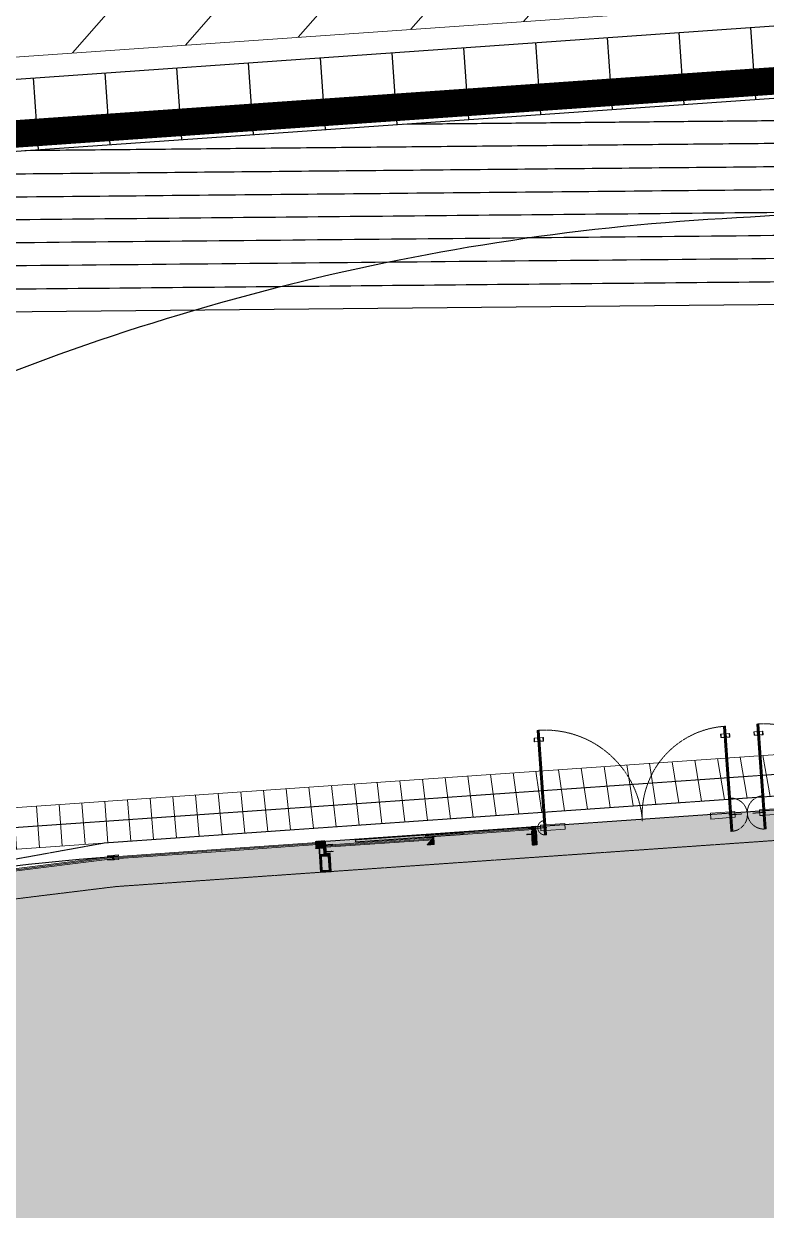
# Model space of a CAD drawing. Header units: millimetres. Extents: x 306 to 836129804, y -168137 to 818603917.
# Drawn here: x 834552853 to 834563175, y 818039641 to 818056132 of the extents above; entities that cross this region are included whole.
import ezdxf
from ezdxf.xclip import XClip

# ---------------------------------------------------------------- set-up
doc = ezdxf.new("R2010")
doc.units = ezdxf.units.MM
doc.header["$LTSCALE"] = 3
doc.header["$XCLIPFRAME"] = 0
for name, pattern in [('ACAD_ISO03W100', [30, 12, -18]), ('B0701', [2.34375, 1.5625, -0.78125]), ('B0703', [4.6875, 3.125, -1.5625]), ('DASHED', [0.75, 0.5, -0.25])]:
    doc.linetypes.add(name, pattern=pattern)
for name, color, linetype in [('_base', 251, 'Continuous'), ('_LTC', 251, 'Continuous'), ('_PARCEL BOUNDARY', 10, 'DASHED')]:
    doc.layers.add(name, color=color, linetype=linetype)
for name, color, linetype, lineweight in [('Eva-New', 1, 'ACAD_ISO03W100', 18), ('Hatch (LTC&CB)', 252, 'Continuous', 35), ('UAJ-08META', 251, 'Continuous', 9), ('UAJ-21EXWA', 251, 'Continuous', 35), ('UAJ-21EXWA-a', 251, 'Continuous', 9), ('UAJ-21EXWA-c', 251, 'Continuous', 9), ('UAJ-22INWA', 251, 'Continuous', 35), ('UAJ-22INWA-a', 251, 'Continuous', 13), ('UAJ-23FLOR-h', 251, 'Continuous', 9), ('UAJ-23FLOR-y', 251, 'B0701', 9), ('UAJ-23FLOR-z', 251, 'B0703', 9), ('UAJ-31EXFR-c', 251, 'Continuous', 9), ('UAJ-31EXFR-h', 251, 'Continuous', 9), ('UAJ-31EXFR-y', 251, 'B0701', 9), ('UAJ-32INFR-c', 251, 'Continuous', 9), ('UAJ-32INFR-h', 251, 'Continuous', 9), ('UAJ-32INFR-z', 251, 'B0703', 9)]:
    doc.layers.add(name, color=color, linetype=linetype, lineweight=lineweight)
pattern_1 = [(45, (2.728484105318785e-12, 3.422645167367881e-12), (-2.245064030267288, 2.245064030267288), []), (45, (2.728484105318785e-12, 1.587500000003423), (-2.245064030267288, 2.245064030267288), [])]

# ---------------------------------------------------------------- blocks, each defined once
blk = doc.blocks.new('3A35X-MAGP-P-LD-00-0')
at = {"layer": '_base', "ltscale": 0.5}
for p, q in [((834503975.0098073, 818050933.0420116, -1.492690491849879e-06), (834625141.317624, 818059445.1199824, 1.532280441299919e-05)), ((834504902.4704299, 818052000.6618072, -1.354298972804772e-06), (834580893.658069, 818057339.1335815, 9.191779814156719e-06))]:
    blk.add_line(p, q, dxfattribs=at)
at = {"layer": '_base'}
blk.add_line((834574020.0842812, 818052329.2590089), (834515973.9199612, 818051775.9797939), dxfattribs=at)
at = {"layer": '_base', "ltscale": 0.5}
for points, elevation in [([(834562957.5653591, 818056079.243076), (834563027.3603202, 818055081.6817178)], 6.702612992884564e-06), ([(834559964.9414172, 818055869.0005), (834560034.7363782, 818054871.4391422)], 6.28729571583181e-06), ([(834560962.4827315, 818055939.0813588), (834561032.2776926, 818054941.5200002)], 6.42573480823264e-06), ([(834561960.0240452, 818056009.1622174), (834562029.8190064, 818055011.6008592)], 6.564173900560321e-06), ([(834557969.858789, 818055728.838783), (834558039.6537501, 818054731.2774248)], 6.010417531115177e-06), ([(834558967.4001034, 818055798.9196421), (834559037.1950642, 818054801.3582834)], 6.14885662348881e-06), ([(834554977.2348467, 818055518.5962069), (834555047.0298078, 818054521.0348489)], 5.595100254042521e-06), ([(834555974.7761613, 818055588.6770658), (834556044.5711219, 818054591.1157076)], 5.733539346400835e-06), ([(834556972.317475, 818055658.7579243), (834557042.1124363, 818054661.1965661)], 5.87197843880625e-06), ([(834552982.1522185, 818055378.43449), (834553051.9471797, 818054380.8731318)], 5.318222069328179e-06), ([(834553979.6935328, 818055448.5153487), (834554049.4884939, 818054450.9539902)], 5.456661161700667e-06)]:
    blk.add_lwpolyline(points, dxfattribs=dict(at, elevation=elevation))
at = {"layer": '_base'}
for points, weights, degree, knots in [([(834558136.9330171, 818054737.9818642), (834565979.1670703, 818054812.731753), (834573821.3938265, 818054887.4815722), (834577963.7285851, 818054926.9650996), (834578252.619106, 818050794.5263057), (834578563.5471833, 818046346.830055), (834578875.476543, 818041899.1970352)], [1.000000003154842, 1.000000066406124, 1.00000012965741, 0.7280888324453229, 1, 1, 1], 2, [5450.681353688165, 5450.681353688165, 5450.681353688165, 21135.85189951779, 21135.85189951779, 28688.52221319635, 28688.52221319635, 37605.62705563897, 37605.62705563897, 37605.62705563897]), ([(834576617.2411176, 818042129.7736003), (834576640.0022705, 818042255.905707), (834576673.4383578, 818042379.636876), (834577357.2386866, 818044910.0589644), (834578041.0390153, 818047440.4810528), (834578172.8538814, 818047928.2656218), (834578137.6168588, 818048432.3165089), (834578127.4226862, 818048578.1398907), (834578117.2285135, 818048723.9632723), (834578046.2774601, 818049738.8884529), (834577975.3264067, 818050753.8136333), (834577706.1343198, 818054604.4939878), (834573846.2301254, 818054567.7037681), (834563356.3934941, 818054467.7177036), (834552866.5568627, 818054367.731639)], [0.995239029434186, 0.996707462275993, 1, 1, 1, 0.9861109801755146, 1, 1, 1, 1, 1, 0.7280887380432299, 0.9999998703426065, 0.9999999338955639, 0.9999999974485252], 2, [0, 0, 0, 256.5117540508727, 256.5117540508727, 5498.884847828453, 5498.884847828453, 6500.050623027433, 6500.050623027433, 6792.409170476796, 6792.409170476796, 8827.213520581958, 8827.213520581958, 16379.88169573188, 16379.88169573188, 37360.50807435227, 37360.50807435227, 37360.50807435227]), ([(834547596.1876048, 818053997.4818982), (834560733.6270206, 818054122.7039313), (834573871.0664365, 818054247.9259646), (834577448.538536, 818054282.0253857), (834577698.0337234, 818050713.1009617), (834577768.2429146, 818049708.7878125), (834577838.4521058, 818048704.4746634), (834577846.9472497, 818048582.9551785), (834577855.4423935, 818048461.4356937), (834577890.6794162, 818047957.3848068), (834577758.8645501, 818047469.6002376), (834577195.5385104, 818045384.9965975), (834576632.2124707, 818043300.3929574), (834576585.6201931, 818043127.9769567), (834576559.8135631, 818042951.2507976)], [1, 1, 1, 0.7280886732145253, 1, 1, 1, 1, 1, 0.9861109801755188, 1, 1, 1, 0.9954178738798583, 0.9943685730294081], 2, [451.1454233166452, 451.1454233166452, 451.1454233166452, 26727.21778048403, 26727.21778048403, 34279.88591226796, 34279.88591226796, 36293.41438946023, 36293.41438946023, 36537.04651093611, 36537.04651093611, 37538.21228038643, 37538.21228038643, 41856.9660650571, 41856.9660650571, 42213.94570302565, 42213.94570302565, 42213.94570302565]), ([(834542325.8114634, 818053627.2316741), (834558110.8571024, 818053777.6899173), (834573895.9027414, 818053928.1481608), (834577190.9428331, 818053959.5555224), (834577420.741032, 818050672.3882897), (834577490.2083608, 818049678.6871718), (834577559.6756896, 818048684.986054), (834577566.4718047, 818048587.7704661), (834577573.2679199, 818048490.5548782), (834577608.5049425, 818047986.503991), (834577476.6900765, 818047498.7194221), (834577033.8383255, 818045859.9342303), (834576590.9865745, 818044221.1490387), (834576528.7716306, 818043990.9209365), (834576503.7123711, 818043753.754937)], [1, 1, 1, 0.7280886732145326, 1, 1, 1, 1, 1, 0.9861109801755236, 1, 1, 1, 0.9938908461684939, 0.9940615558202051], 2, [481.1341233381104, 481.1341233381104, 481.1341233381104, 32052.65946563058, 32052.65946563058, 39605.3275974145, 39605.3275974145, 41597.58021337729, 41597.58021337729, 41792.48591055856, 41792.48591055856, 42793.6516800087, 42793.6516800087, 46188.78618567208, 46188.78618567208, 46664.73195099589, 46664.73195099589, 46664.73195099589]), ([(834576450.1692357, 818044519.6667465), (834576467.1075369, 818044836.0449291), (834576549.7606641, 818045141.9051192), (834576872.1381263, 818046334.8718625), (834577194.5155884, 818047527.8386059), (834577326.3304543, 818048015.6231748), (834577291.0934318, 818048519.6740621), (834577285.9963455, 818048592.585753), (834577280.8992592, 818048665.4974438), (834577212.1737928, 818049648.5865304), (834577143.4483265, 818050631.6756171), (834576933.3471165, 818053637.0856583), (834573920.7390336, 818053608.3703564), (834555488.0880512, 818053432.6757011), (834537055.4283997, 818053256.9809633)], [0.9948395892500967, 0.991900189449274, 1, 1, 1, 0.9861109801755115, 1, 1, 1, 1, 1, 0.72808867321454, 1, 1, 1], 2, [-14006.42815833939, -14006.42815833939, -14006.42815833939, -13375.39606610701, -13375.39606610701, -10903.88040072608, -10903.88040072608, -9902.714453556113, -9902.714453556113, -9756.535154721809, -9756.535154721809, -7785.558050115591, -7785.558050115591, -232.8885776391526, -232.8885776391526, 36634.0945762156, 36634.0945762156, 36634.0945762156]), ([(834576411.7043346, 818045069.8910599), (834576376.4673575, 818045573.9420311), (834576508.2821827, 818046061.726449), (834576710.3116559, 818046809.34212), (834576912.3411291, 818047556.9577911), (834577044.1559951, 818048044.74236), (834577008.9189725, 818048548.7932472), (834577005.5209222, 818048597.4010416), (834577002.1228718, 818048646.008836), (834576934.1392602, 818049618.4858909), (834576866.1556486, 818050590.9629456), (834576675.7514268, 818053314.6157951), (834573945.5753514, 818053288.5925529), (834552865.3187605, 818053087.6616927), (834531785.0522454, 818052886.730738)], [1, 0.986110988613253, 1, 1, 1, 0.986110980175527, 1, 1, 1, 1, 1, 0.7280886732145474, 1, 1, 1], 2, [0, 0, 0, 1001.165650300589, 1001.165650300589, 2550.030167814422, 2550.030167814422, 3551.196124038175, 3551.196124038175, 3648.648990809314, 3648.648990809314, 5598.350247992997, 5598.350247992997, 13151.0197887743, 13151.0197887743, 55313.456006843, 55313.456006843, 55313.456006843]), ([(834576352.0927098, 818045922.6106222), (834576316.8557435, 818046426.6615577), (834576448.6705931, 818046914.4460665), (834576539.4186002, 818047250.2615848), (834576630.1666073, 818047586.077103), (834576761.9814733, 818048073.8616724), (834576726.7444508, 818048577.9125592), (834576725.045422, 818048602.216456), (834576723.3463932, 818048626.5203531), (834576656.1046517, 818049588.3853766), (834576588.8629102, 818050550.2504002), (834576418.1556772, 818052992.1460574), (834573970.4116113, 818052968.8148686), (834550242.5473019, 818052742.6477243), (834526514.6829633, 818052516.4809954)], [1, 0.9861109835452773, 1, 1, 1, 0.9861109801755384, 1, 1, 1, 1, 1, 0.7280886732145546, 1, 1, 1], 2, [-7624.474886685824, -7624.474886685824, -7624.474886685824, -6623.309366076047, -6623.309366076047, -5927.587398296384, -5927.587398296384, -4926.421624453864, -4926.421624453864, -4877.695199944578, -4877.695199944578, -2949.270159208601, -2949.270159208601, 4603.398005714864, 4603.398005714864, 52061.28806869902, 52061.28806869902, 52061.28806869902]), ([(834521244.2999384, 818052146.2302878), (834538827.9534231, 818052313.8325464), (834556411.6027629, 818052481.4347656), (834573995.2479581, 818052649.0369455), (834575278.9819582, 818052661.2731237), (834576222.0418345, 818051790.2043685), (834576311.5702629, 818050509.5376014), (834576355.9035158, 818049875.3689395), (834576400.2367687, 818049241.2002777), (834576444.5700215, 818048607.031616), (834576466.0220026, 818048300.1699877), (834576440.394322, 818047993.6288512), (834576368.2873147, 818047694.5890113), (834576296.1803149, 818047395.5492023), (834576270.5526308, 818047089.0080978), (834576292.0045977, 818046782.1465005)], [1, 1, 1, 0.9999999999999999, 0.8187257821430413, 0.8187257821430413, 1, 1, 1, 1, 0.9921915810910102, 0.9921915810910102, 1, 0.9921915826919362, 0.9921915826919362, 1], 3, [49173.46589182664, 49173.46589182664, 49173.46589182664, 49173.46589182664, 101926.8081069449, 101926.8081069449, 101926.8081069449, 109479.4777247483, 109479.4777247483, 109479.4777247483, 111386.627271033, 111386.627271033, 111386.627271033, 112305.84485346, 112305.84485346, 112305.84485346, 113225.0623406328, 113225.0623406328, 113225.0623406328, 113225.0623406328])]:
    blk.add_rational_spline(points, weights, degree=degree, knots=knots, dxfattribs=at)
blk = doc.blocks.new('*U1650')
at = {"layer": 'UAJ-32INFR-c'}
blk.add_hatch(color=256, dxfattribs=at).paths.add_polyline_path([(0, 0), (0, -4.999999999999996), (50.00000035433666, -4.999999999999995), (50.00000035433666, 1.332267629550188e-15)])
at = {"layer": 'UAJ-32INFR-h'}
h = blk.add_hatch(dxfattribs=at)
h.set_pattern_fill('STEEL', color=256, angle=90, style=0)
h.set_pattern_definition([(135, (-49.99999964566334, 1.77635683940025e-15), (-2.245064030267288, -2.245064030267288), []), (135, (-51.58749964566334, 1.873563179082572e-15), (-2.245064030267288, -2.245064030267288), [])])
h.paths.add_polyline_path([(0, 0), (0, -4.999999999999996), (50.00000035433666, -4.999999999999995), (50.00000035433666, 1.332267629550188e-15)])
at = {"layer": 'UAJ-22INWA-a', "lineweight": -2}
blk.add_lwpolyline([(0, 0), (0, -4.999999999999996), (50.00000035433666, -4.999999999999995), (50.00000035433666, 1.332267629550188e-15)], close=True, dxfattribs=at)
blk = doc.blocks.new('*U|REF31441651')
at = {"layer": 'UAJ-32INFR-c'}
h = blk.add_hatch(color=256, dxfattribs=at)
edge = h.paths.add_edge_path(flags=16)
edge.add_arc((-23.49999999998363, -93.5), 1.5, 180, 394.9306585423736)
edge.add_line((-23.49999999998363, -95), (23.50000000001637, -94.99999999999909))
edge.add_arc((23.50000000001637, -93.49999999999909), 1.5, 270, 360)
edge.add_line((25.00000000001637, -93.49999999999909), (24.99999999998727, 93.50000000000182))
edge.add_arc((23.49999999998727, 93.50000000000182), 1.5, 0, 90)
edge.add_line((23.49999999998727, 95.00000000000182), (-23.50000000001273, 95.00000000000182))
edge.add_arc((-23.50000000001273, 93.50000000000182), 1.5, 90, 180)
edge.add_line((-25.00000000001273, 93.50000000000182), (-24.99999999998363, -93.5))
edge = h.paths.add_edge_path()
edge.add_arc((-25.49999999998363, -95.49999999999909), 4.5, 180, 270)
edge.add_line((-25.49999999998363, -99.99999999999909), (25.50000000001637, -99.99999999999909))
edge.add_arc((25.50000000001637, -95.49999999999909), 4.5, 270, 360)
edge.add_line((30.00000000001637, -95.49999999999909), (29.99999999998909, 95.5))
edge.add_arc((25.49999999998909, 95.5), 4.5, 0, 90)
edge.add_line((25.49999999998909, 100), (-25.50000000001091, 100.0000000000018))
edge.add_arc((-25.50000000001091, 95.50000000000182), 4.5, 90, 180)
edge.add_line((-30.00000000001091, 95.50000000000182), (-29.99999999998363, -95.49999999999909))
at = {"layer": 'UAJ-32INFR-h'}
h = blk.add_hatch(dxfattribs=at)
h.set_pattern_fill('STAAL', color=256, style=0)
h.set_pattern_definition([(45, (0, 0), (-4.999999779477807, 4.999999779477808), []), (45, (1.7, 0), (-4.999999779477807, 4.999999779477808), []), (45, (1.8, 0), (-4.999999779477807, 4.999999779477808), []), (45, (1.9, 0), (-4.999999779477807, 4.999999779477808), []), (45, (2, 0), (-4.999999779477807, 4.999999779477808), []), (45, (2.1, 0), (-4.999999779477807, 4.999999779477808), []), (45, (2.2, 0), (-4.999999779477807, 4.999999779477808), []), (45, (2.3, 0), (-4.999999779477807, 4.999999779477808), [])])
edge = h.paths.add_edge_path(flags=16)
edge.add_arc((-23.49999999998363, -93.5), 1.5, 180, 394.9306585423736)
edge.add_line((-23.49999999998363, -95), (23.50000000001637, -94.99999999999909))
edge.add_arc((23.50000000001637, -93.49999999999909), 1.5, 270, 360)
edge.add_line((25.00000000001637, -93.49999999999909), (24.99999999998727, 93.50000000000182))
edge.add_arc((23.49999999998727, 93.50000000000182), 1.5, 0, 90)
edge.add_line((23.49999999998727, 95.00000000000182), (-23.50000000001273, 95.00000000000182))
edge.add_arc((-23.50000000001273, 93.50000000000182), 1.5, 90, 180)
edge.add_line((-25.00000000001273, 93.50000000000182), (-24.99999999998363, -93.5))
edge = h.paths.add_edge_path()
edge.add_arc((-25.49999999998363, -95.49999999999909), 4.5, 180, 270)
edge.add_line((-25.49999999998363, -99.99999999999909), (25.50000000001637, -99.99999999999909))
edge.add_arc((25.50000000001637, -95.49999999999909), 4.5, 270, 360)
edge.add_line((30.00000000001637, -95.49999999999909), (29.99999999998909, 95.5))
edge.add_arc((25.49999999998909, 95.5), 4.5, 0, 90)
edge.add_line((25.49999999998909, 100), (-25.50000000001091, 100.0000000000018))
edge.add_arc((-25.50000000001091, 95.50000000000182), 4.5, 90, 180)
edge.add_line((-30.00000000001091, 95.50000000000182), (-29.99999999998363, -95.49999999999909))
h = blk.add_hatch(color=256, dxfattribs=at)
h.dxf.hatch_style = 1
h.paths.add_polyline_path([(-16.99999999999818, -15.5, 0.4142135623731038), (-15.49999999999814, -17), (15.50000000000186, -16.99999999999909, 0.4142135623730864), (17.00000000000182, -15.49999999999909), (17.00000000000182, 15.50000000000182, 0.4142135623730951), (15.50000000000182, 17.00000000000182), (-15.49999999999818, 17.00000000000182, 0.4142135623730951), (-16.99999999999818, 15.50000000000182)])
at = {"layer": 'UAJ-22INWA-a', "lineweight": -2}
for p, q in [((-30.00000000001091, 95.50000000000182), (-29.99999999998363, -95.49999999999909)), ((25.49999999998909, 100), (-25.50000000001091, 100.0000000000018)), ((-25.00000000001273, 93.50000000000182), (-24.99999999998363, -93.5)), ((23.49999999998727, 95.00000000000182), (-23.50000000001273, 95.00000000000182)), ((25.00000000001637, -93.49999999999909), (24.99999999998727, 93.50000000000182)), ((30.00000000001637, -95.49999999999909), (29.99999999998909, 95.5)), ((-25.49999999998363, -99.99999999999909), (25.50000000001637, -99.99999999999909)), ((-23.49999999998363, -95), (23.50000000001637, -94.99999999999909))]:
    blk.add_line(p, q, dxfattribs=at)
for centre, radius, start, end in [((-25.50000000001091, 95.50000000000182), 4.5, 90, 180), ((-23.50000000001273, 93.50000000000182), 1.5, 90, 180), ((23.49999999998727, 93.50000000000182), 1.5, 0, 90), ((25.49999999998909, 95.5), 4.5, 0, 90), ((-25.49999999998363, -95.49999999999909), 4.5, 180, 270), ((-23.49999999998363, -93.5), 1.5, 180, 34.93065854237359), ((23.50000000001637, -93.49999999999909), 1.5, 270, 0), ((25.50000000001637, -95.49999999999909), 4.5, 270, 0)]:
    blk.add_arc(centre, radius, start, end, dxfattribs=at)
blk = doc.blocks.new('*U1652')
at = {"layer": 'UAJ-32INFR-c'}
blk.add_hatch(color=256, dxfattribs=at).paths.add_polyline_path([(4.999999999999998, 60), (5.000000000000003, 4.999999999999804), (54.99999999999999, 4.9999999999518), (54.99999999999999, -4.547406215188754e-11), (2.728484105318785e-12, 3.422645167367881e-12), (2.724330574921318e-12, 60)])
at = {"layer": 'UAJ-32INFR-h'}
h = blk.add_hatch(dxfattribs=at)
h.set_pattern_fill('STEEL', color=256, style=0)
h.set_pattern_definition(pattern_1)
h.paths.add_polyline_path([(4.999999999999998, 60), (5.000000000000003, 4.999999999999804), (54.99999999999999, 4.9999999999518), (54.99999999999999, -4.547406215188754e-11), (2.728484105318785e-12, 3.422645167367881e-12), (2.724330574921318e-12, 60)])
at = {"layer": 'UAJ-22INWA-a', "lineweight": -2}
blk.add_lwpolyline([(4.999999999999998, 60), (5.000000000000003, 4.999999999999804), (54.99999999999999, 4.9999999999518), (54.99999999999999, -4.547406215188754e-11), (2.728484105318785e-12, 3.422645167367881e-12), (2.724330574921318e-12, 60)], close=True, dxfattribs=at)
blk = doc.blocks.new('*U1802')
at = {"layer": 'UAJ-32INFR-c'}
blk.add_hatch(color=256, dxfattribs=at).paths.add_polyline_path([(0, 0), (-4.440892098500626e-16, -4.999999999999996), (50.00000023597241, -4.999999999999995), (50.00000023597241, 1.332267629550188e-15)])
at = {"layer": 'UAJ-32INFR-h'}
h = blk.add_hatch(dxfattribs=at)
h.set_pattern_fill('STEEL', color=256, angle=90, style=0)
h.set_pattern_definition([(135, (0, 0), (-2.245064030267288, -2.245064030267288), []), (135, (-1.5875, 9.720633968232115e-17), (-2.245064030267288, -2.245064030267288), [])])
h.paths.add_polyline_path([(0, 0), (-4.440892098500626e-16, -4.999999999999996), (50.00000023597241, -4.999999999999995), (50.00000023597241, 1.332267629550188e-15)])
at = {"layer": 'UAJ-22INWA-a', "lineweight": -2}
blk.add_lwpolyline([(0, 0), (-4.440892098500626e-16, -4.999999999999996), (50.00000023597241, -4.999999999999995), (50.00000023597241, 1.332267629550188e-15)], close=True, dxfattribs=at)
blk = doc.blocks.new('21_UNS-Door-DoubleLeaf-Assymetrical Pivot-plan')
blk.add_lwpolyline([(-2828.474327921867, 1353.727034568787), (-2825.474328160286, 1356.727034449577), (-2801.420779109001, 1356.727034449577), (-2798.474317908287, 1353.727034449577)])
at = {"layer": 'UAJ-21EXWA-a'}
for points in [[(-2798.474317908287, 1353.727034449577), (-2801.474317789078, 1356.727034330368), (-2825.474328160286, 1356.727034449577), (-2828.474327921867, 1353.727034568787), (-2828.474326372147, -97.00000739097595), (-2825.474331617355, -100.0000023841858), (-2801.420782327652, -100.0000025033951), (-2798.474326014519, -97.00000715255737), (-2798.474328279495, 1353.727045059204)], [(-239.7244272232056, 1228.72704577446), (-239.7462331056595, -228.4616284370422), (-236.7997767925262, -231.4616236686707), (-212.7462276220322, -231.4616236686707), (-209.7462328672409, -228.4616290330887), (-209.7244279384613, 1228.727034807205), (-212.7244277000427, 1231.727034926414), (-236.7779767513275, 1231.727034807205), (-239.7244378328323, 1228.727034807205)]]:
    blk.add_lwpolyline(points, dxfattribs=at)
at = {"layer": 'UAJ-21EXWA-c'}
for points in [[(-2813.474322557449, 1356.727034687996), (-2813.474322676659, -100.0000021457672)], [(-224.7512022256851, 1231.727034807205), (-224.7512023448944, -231.4616239070892)]]:
    blk.add_lwpolyline(points, dxfattribs=at)
at = {"layer": 'UAJ-31EXFR-c'}
for points in [[(-2828.476776361465, 1203.308326363564), (-2878.476776123047, 1203.310775518417), (-2878.47432756424, 1253.310775399208), (-2828.474327683449, 1253.308326721191)], [(-2798.476746797562, 1203.307157993317), (-2748.476746797562, 1203.304739236832), (-2748.474327802658, 1253.30473959446), (-2798.474327683449, 1253.307158589363)], [(-239.7232183218002, 1078.307158350945), (-286.7171816825867, 1078.30473959446), (-286.7196003198624, 1128.304739832878), (-239.7256369590759, 1128.307158946991)], [(-209.723203420639, 1078.308326601982), (-162.7171827554703, 1078.310775518417), (-162.7196317911148, 1128.310775756836), (-209.7256523370743, 1128.30832695961)]]:
    blk.add_lwpolyline(points, close=True, dxfattribs=at)
at = {"layer": 'UAJ-31EXFR-h'}
for points in [[(-2873.477004766464, 39.9941508769989), (-2825.476286768913, 39.99882423877716)], [(-2825.472368478775, -40.00117540359497), (-2873.469216704369, -40.00584840774536), (-2873.477004766464, 39.9941508769989)], [(-2801.476286649704, 40.00116062164307), (-2533.477006435394, 40.02725172042847), (-2533.469218254089, -39.97274839878082), (-2801.472368478775, -39.99883925914764)], [(-237.0031889677048, 40.0011613368988), (-505.0024695396423, 40.0272524356842), (-505.0102578401566, -39.9727475643158), (-237.0071073770523, -39.99883854389191)], [(-213.007107257843, -40.0011750459671), (-165.0102593898773, -40.00584769248962), (-165.0024709701538, 39.99415171146393)], [(-165.0024709701538, 39.99415171146393), (-213.0031888484955, 39.9988249540329)]]:
    blk.add_lwpolyline(points, dxfattribs=at)
at = {"layer": 'UAJ-31EXFR-y'}
for p, q in [((-2788.473110675812, 0.002426385879516602), (-2974.037714719772, -0.01563882827758789)), ((-250.006364941597, 0.002427220344543457), (-64.4417610168457, -0.01563799381256104))]:
    blk.add_line(p, q, dxfattribs=at)
for centre in [(-2813.474327802658, -7.271766662597656e-06), (-225.0051481723785, -7.033348083496094e-06)]:
    blk.add_circle(centre, 12, dxfattribs=at)
at = {"layer": 'UAJ-31EXFR-y', "ltscale": 0.2}
for centre, radius, start, end in [((-2813.474323391914, -0.1479114294052124), 1356.874945904425, 0.005653969801438096, 90), ((-225.0051482915878, -7.152557373046875e-06), 1231.727068061195, 89.42585836126668, 180.0006515736319), ((-225.0051538944244, 0.002426981925964355), 231.4640507535083, 273.121061574047, 86.21841210916047), ((-2813.474322676659, 0.1136587858200073), 100.1136613306918, 98.6170599942246, 270)]:
    blk.add_arc(centre, radius, start, end, dxfattribs=at)
at = {"layer": 'UAJ-08META'}
for p, rotation in [((-2873.474326848984, 1253.310530662537), 269.9971937371834), ((-281.7196000814438, 1128.304981589317), 270.002771747615)]:
    blk.add_blockref('*U1802', p, dxfattribs=dict(at, rotation=rotation))
for p, xscale, rotation in [((-2753.474328279495, 1253.304981589317), -1, 89.9972282523848), ((-167.7196321487427, 1128.310531020164), -0.9999999999999999, 90.00280626281656)]:
    blk.add_blockref('*U1802', p, dxfattribs=dict(at, xscale=xscale, rotation=rotation))
blk = doc.blocks.new('08_UNS-comp-Aluminum-Ushape-03-sec')
at = {"layer": 'UAJ-32INFR-c'}
blk.add_hatch(color=256, dxfattribs=at).paths.add_polyline_path([(5.000000000002727, 100), (5.000000000002728, 5.00000000000253), (95, 4.999999999954529), (95, 100), (100, 100), (100, -4.547228579504814e-11), (2.728484105318785e-12, 3.422645167367881e-12), (2.726995110180418e-12, 100)])
at = {"layer": 'UAJ-32INFR-h'}
h = blk.add_hatch(dxfattribs=at)
h.set_pattern_fill('STEEL', color=256, style=0)
h.set_pattern_definition(pattern_1)
h.paths.add_polyline_path([(5.000000000002727, 100), (5.000000000002728, 5.00000000000253), (95, 4.999999999954529), (95, 100), (100, 100), (100, -4.547228579504814e-11), (2.728484105318785e-12, 3.422645167367881e-12), (2.726995110180418e-12, 100)])
at = {"layer": 'UAJ-22INWA-a', "lineweight": -2}
blk.add_lwpolyline([(5.000000000002727, 100), (5.000000000002728, 5.00000000000253), (95, 4.999999999954529), (95, 100), (100, 100), (100, -4.547228579504814e-11), (2.728484105318785e-12, 3.422645167367881e-12), (2.726995110180418e-12, 100)], close=True, dxfattribs=at)
blk = doc.blocks.new('21_UNS-Door-DoubleLeaf- Sliding-plan')
at = {"layer": 'UAJ-21EXWA-a'}
for points in [[(-5.000000715255737, 15.00000023841858), (-1504.999999880791, 15.00000011920929), (-1505, -14.99999976158142), (-5.000000357627869, -14.99999976158142)], [(-2898.474328398705, -30.00000739097595), (-1398.474328160286, -30.00000035762787), (-1398.474327921867, -59.99999964237213), (-2898.474328756332, -60.00000715255737)]]:
    blk.add_lwpolyline(points, close=True, dxfattribs=at)
at = {"layer": 'UAJ-21EXWA-c'}
for points in [[(-1504.999999880791, 3.576278686523438e-07), (-5.000000476837158, -3.457069396972656e-06)], [(-1398.474328756332, -44.99999940395355), (-2898.474327802658, -45.00001049041748)]]:
    blk.add_lwpolyline(points, dxfattribs=at)
at = {"layer": 'UAJ-32INFR-z'}
blk.add_lwpolyline([(-984.9006963968277, -15.00000071525574), (-2485.099304080009, -14.99999952316284), (-2485.099304318428, 15.00000035762787), (-984.9006959199905, 14.99999988079071)], close=True, dxfattribs=at)
at = {"layer": 'UAJ-08META'}
for p, xscale, rotation in [((0, 20.00000023841858), -1.000000000000001, 90), ((-1393.375023841858, -24.99999940395355), -1, 90.00000001167976)]:
    blk.add_blockref('08_UNS-comp-Aluminum-Ushape-03-sec', p, dxfattribs=dict(at, xscale=xscale, rotation=rotation))
at = {"layer": 'UAJ-08META', "rotation": 270.0000000072434}
blk.add_blockref('08_UNS-comp-Aluminum-Ushape-03-sec', (-2903.573632240295, -25.00000023841858), dxfattribs=at)
blk = doc.blocks.new('*U1617')
at = {"layer": 'UAJ-21EXWA'}
for points in [[(-75.04019832611084, 27.50000137090689), (-74.95980155467987, -317.5000019669532), (75.04019844532013, -317.5000018477439), (74.95980155467987, 27.49999874830252)], [(2924.959801733494, 27.50000137090683), (2925.040198504925, -317.5000019669533), (3075.040198504925, -317.500001847744), (3074.959801614285, 27.49999874830246)], [(5153.299178418698, 27.50000145610825), (5153.379575190129, -317.5000018817519), (5303.379575190129, -317.5000017625426), (5303.299178299489, 27.49999883350388)]]:
    blk.add_lwpolyline(points, close=True, dxfattribs=at)
at = {"layer": 'UAJ-21EXWA-a'}
for points in [[(75, 118.4999982714654), (74.99999988079071, 105.4999982714654), (-75.00000011920929, 105.5000007748604), (-74.99999988079071, 118.5000032782555)], [(74.99999988079071, 54.5000000596047), (74.99999976158142, 67.50000017881399), (-74.99999988079071, 67.49999850988394), (-75, 54.49999612569815)], [(65.00032019615173, 24.49999791383749), (65.00032031536102, 11.49999791383749), (-65.00000023841858, 11.49999648332602), (-65.00000035762787, 24.4999989867211)], [(-65.00000023841858, 11.49999886751181), (-65.00000011920929, -304.9000020623207), (65.00032067298889, -304.8995264172553), (65.00032043457031, 11.50047212839132)], [(3075.000000059605, 118.4999982714653), (3074.999999940395, 105.4999982714653), (2924.999999940395, 105.5000007748604), (2925.000000178814, 118.5000032782555)], [(3074.999999940395, 54.50000005960464), (3074.999999821186, 67.50000017881393), (2925.000000178814, 67.49999850988388), (2925.000000059605, 54.49999612569809)], [(3065.000320255756, 24.49999791383743), (3065.000320374966, 11.49999791383743), (2934.999999821186, 11.49999648332596), (2934.999999701977, 24.49999898672104)], [(2934.999999821186, 11.49999886751175), (2934.999999940395, -304.9000020623207), (3065.000320732594, -304.8995264172554), (3065.000320494175, 11.50047212839127)], [(5303.339376744809, 118.4999983566667), (5303.339376625599, 105.4999983566667), (5153.339376625599, 105.5000008600618), (5153.339376864018, 118.5000033634569)], [(5303.339376625599, 54.50000014480607), (5303.33937650639, 67.50000026401536), (5153.339376864018, 67.4999985950853), (5153.339376744809, 54.49999621089952)], [(5293.33969694096, 24.49999799903885), (5293.33969706017, 11.49999799903885), (5163.33937650639, 11.49999656852738), (5163.339376387181, 24.49999907192246)], [(5163.33937650639, 11.49999895271317), (5163.339376625599, -304.9000019771193), (5293.339697417798, -304.899526332054), (5293.339697179379, 11.50047221359269)], [(-53.00000023841858, -0.4999471306800274), (-53.00000011920929, -292.8999475836753), (53.00032091140747, -292.8995807766914), (53.00032043457031, -0.4995821118354229)], [(2946.999999821186, -0.4999471306800842), (2946.999999940395, -292.8999475836754), (3053.000320971012, -292.8995807766914), (3053.000320494175, -0.4995821118354797)], [(5175.33937650639, -0.4999470454786624), (5175.339376625599, -292.899947498474), (5281.339697656216, -292.89958069149), (5281.339697179379, -0.4995820266340579)]]:
    blk.add_lwpolyline(points, close=True, dxfattribs=at)
for points in [[(10.040198802948, 27.49999982118612), (10.04019868373871, 54.49999719858175), (-9.95980191230774, 54.49999874830252), (-9.95980167388916, 27.50000029802328)], [(-7.499999918523599, 67.99999960996573), (-7.49999988079071, 67.99999988079071), (-7.50000011920929, 97.99999988079071), (-7.500000037732889, 97.9999998483843)], [(1500, 67.99999725818634), (7.500000596046448, 68.00000023841858), (7.500000715255737, 98.00000011920929), (1500.000000119209, 97.99999761581421)], [(1500, 67.99999904632568), (2992.500000119209, 67.99999976158142), (2992.5, 97.99999976158142), (1500.000000119209, 97.99999940395355)], [(3010.040198862553, 27.49999982118607), (3010.040198743343, 54.4999971985817), (2990.040198147297, 54.49999874830246), (2990.040198385715, 27.50000029802322)], [(4500, 67.99999713897705), (3007.500000596046, 68.00000011920929), (3007.500000834465, 98), (4500.000000119209, 97.99999737739563)], [(4473.002836735255, 67.99999889035182), (5220.839376804413, 67.99999948915497), (5220.839376565995, 97.99999948915497), (4473.002836735255, 97.99999936718898)], [(5238.379575547757, 27.49999990638749), (5238.379575428547, 54.49999728378312), (5218.379574832501, 54.49999883350389), (5218.37957507092, 27.50000038322464)], [(5235.839377209522, 67.9999994428601), (5235.839377281251, 67.99999984678284), (5235.83937740046, 97.99999984678284), (5235.839377447941, 97.9999994428601)]]:
    blk.add_lwpolyline(points, dxfattribs=at)
at = {"layer": 'UAJ-21EXWA-c'}
for p, q in [((-7.499999642372131, 82.99999988079071), (-7.499999918523599, 83.00000020601217)), ((7.500000476837158, 83), (1500.000000119209, 83.00000071525574)), ((2992.500000357628, 82.99999976158142), (1500.000000119209, 83.00000023841858)), ((3007.500000596046, 82.99999988079071), (4500.000000119209, 83.00000083446503)), ((5220.839377042832, 82.99999972757355), (4473.002836735255, 83.00000008244471)), ((5235.839377162041, 82.99999984678284), (5235.83937768636, 83.000000634953))]:
    blk.add_line(p, q, dxfattribs=at)
for points in [[(5.04019832611084, 67.49999934434896), (5.040198802947998, 105.499999344349), (-4.959801316261292, 105.5000006556511), (-4.95980179309845, 67.50000053644186)], [(3005.040198385715, 67.49999934434891), (3005.040198862553, 105.4999993443489), (2995.040198743343, 105.5000006556511), (2995.040198266506, 67.5000005364418)], [(5233.37957507092, 67.49999942955033), (5233.379575547757, 105.4999994295503), (5223.379575428547, 105.5000007408525), (5223.37957495171, 67.50000062164322)]]:
    blk.add_lwpolyline(points, dxfattribs=at)
blk = doc.blocks.new('08_UNS-comp-StainlessSteel-Ushape--04-sec')
at = {"layer": 'UAJ-32INFR-c'}
h = blk.add_hatch(color=256, dxfattribs=at)
h.dxf.hatch_style = 1
h.paths.add_polyline_path([(0, 10.00000000000003, 0.4142135623730951), (10, 2.842170943040401e-14), (90, 7.105427357601002e-15, 0.4142135623730956), (100, 9.999999999999979), (100.0000000000002, 135.0000000000001), (95, 135), (94.99999999999977, 10.00000000000003, -0.414213562373092), (90, 5.000000000000213), (10, 5.000000000000142, -0.414213562373098), (5, 10.00000000000009), (4.999999999999773, 135), (0, 135.0000000000001)])
at = {"layer": 'UAJ-32INFR-h'}
h = blk.add_hatch(dxfattribs=at)
h.set_pattern_fill('STAAL', color=256)
h.set_pattern_definition([(45, (-1740, 17.99999999945111), (-4.999999779477807, 4.999999779477808), []), (45, (-1738.3, 17.99999999945111), (-4.999999779477807, 4.999999779477808), []), (45, (-1738.2, 17.99999999945111), (-4.999999779477807, 4.999999779477808), []), (45, (-1738.1, 17.99999999945111), (-4.999999779477807, 4.999999779477808), []), (45, (-1738, 17.99999999945111), (-4.999999779477807, 4.999999779477808), []), (45, (-1737.9, 17.99999999945111), (-4.999999779477807, 4.999999779477808), []), (45, (-1737.8, 17.99999999945111), (-4.999999779477807, 4.999999779477808), []), (45, (-1737.7, 17.99999999945111), (-4.999999779477807, 4.999999779477808), [])])
h.paths.add_polyline_path([(0, 10.00000000000003, 0.4142135623730951), (10, 2.842170943040401e-14), (90, 7.105427357601002e-15, 0.4142135623730956), (100, 9.999999999999979), (100.0000000000002, 135.0000000000001), (95, 135), (94.99999999999977, 10.00000000000003, -0.414213562373092), (90, 5.000000000000213), (10, 5.000000000000142, -0.414213562373098), (5, 10.00000000000009), (4.999999999999773, 135), (0, 135.0000000000001)])
at = {"layer": 'UAJ-22INWA-a', "lineweight": -2}
for points in [[(3.039908142984762e-15, 135), (-2.486899575160351e-14, 10.00000000000003, 0.4142135623730952), (9.999999999999966, 2.842170943040401e-14), (89.99999999999996, 0, 0.4142135623730964), (100, 9.999999999999995), (100, 135)], [(5.000000000000003, 135), (4.999999999999975, 10.00000000000003, 0.4142135623730948), (9.999999999999973, 5.00000000000014), (90.00000000000023, 5.00000000000021, 0.4142135623730965), (95.00000000000011, 10.00000000000011), (95, 135)]]:
    blk.add_lwpolyline(points, format="xyb", dxfattribs=at)
for points in [[(3.039908142984762e-15, 135), (5.000000000000003, 135)], [(100, 135), (95, 135)]]:
    blk.add_lwpolyline(points, dxfattribs=at)
blk = doc.blocks.new('EWS1 - 01')
at = {"layer": 'UAJ-21EXWA-a'}
ref = blk.add_blockref('*U1617', (-21960.23256409168, -98.10528838634491), dxfattribs=at)
XClip(ref).set_block_clipping_path([(-75.00000023841858, 54.499996066093445), (2909.8750282526016, 27.500001072883606), (2909.875022292137, 122.03303182125092), (-75.95980167388916, 122.03303182125092)])
blk = doc.blocks.new('FAC-00-0')
at = {"layer": '_LTC', "flags": 128}
blk.add_lwpolyline([(834576947.0611, 818030242.089455, 0.4348909870670634), (834580797.5780743, 818034190.0690883), (834579441.9838018, 818053593.5648386, 0.4143833128309172), (834578374.2232474, 818054521.3300987), (834562955.8694031, 818053443.4689732, 0.09590282637375637), (834550785.3611113, 818050490.7296702, 0.1670571996073876), (834535519.6165117, 818035932.5003638, 2.508147936599164)], format="xyb", dxfattribs=at)
at = {"layer": '_LTC'}
for points in [[(834557053.5554506, 818044770.6360382), (834568722.7584621, 818045586.4027971)], [(834557018.559519, 818044696.049781), (834557017.864743, 818044705.988263), (834556953.0229933, 818044701.4553272), (834556978.3724642, 818044338.8417087), (834557128.0653884, 818044349.3063918), (834557110.6310214, 818044598.6977365), (834557055.6696368, 818044594.8555149), (834557047.7545319, 818044708.0777878), (834557037.8160499, 818044707.3830117), (834557046.425931, 818044584.222257), (834557101.3873155, 818044588.0644786), (834557117.4321303, 818044358.5500977), (834556987.6161702, 818044349.4749668), (834556963.6562512, 818044692.2116213), (834557018.559519, 818044696.049781), (834557017.864743, 818044705.9882627)]]:
    blk.add_lwpolyline(points, dxfattribs=at)
for points in [[(834557037.8160498, 818044707.3830118), (834557017.8647416, 818044705.9882627), (834557026.4746227, 818044582.8275073), (834557046.4259311, 818044584.2222567)], [(834557101.3873155, 818044588.0644789), (834556971.5713552, 818044578.9893479), (834556972.4082048, 818044567.0185634), (834557102.2241651, 818044576.0936944)], [(834557102.224165, 818044576.0936944), (834556972.4082048, 818044567.0185634), (834556987.6161699, 818044349.4749671), (834557117.4321302, 818044358.550098)], [(834557091.0902302, 818044563.2860602), (834556985.2158389, 818044555.8846287), (834556998.7501048, 818044362.2826011), (834557104.6244961, 818044369.6840326)]]:
    blk.add_lwpolyline(points, close=True, dxfattribs=at)
blk.add_lwpolyline([(834554091.6009837, 818044553.6538088, 0.1407741369059397), (834540191.5751158, 818039483.2203101, 0.06935079783119207), (834535854.54857, 818035294.7950748)], format="xyb", dxfattribs=at)
blk.add_lwpolyline([(834554091.6009837, 818044553.6538088, 0.1407741369059397), (834540191.5751158, 818039483.2203101, 0.06935079783119207), (834535854.54857, 818035294.7950748)], format="xyb", dxfattribs=at)
for name, p, xscale, rotation in [('21_UNS-Door-DoubleLeaf-Assymetrical Pivot-plan', (834562918.6477185, 818045154.7571274), -1, 3.998908066600269), ('*U1652', (834559969.8622032, 818044974.50824), -1, 93.99890839216107), ('*U1650', (834559948.7586292, 818044917.8987073), -0.9999999999999998, 273.9989081736422), ('*U|REF31441651', (834559950.7445495, 818044817.7934822), -1, 3.998908432436048), ('08_UNS-comp-StainlessSteel-Ushape--04-sec', (834557042.9426467, 818044776.9097972), -1.000000000000001, 93.99890833521317)]:
    blk.add_blockref(name, p, dxfattribs=dict(at, xscale=xscale, rotation=rotation))
for name, p, rotation in [('21_UNS-Door-DoubleLeaf-Assymetrical Pivot-plan', (834562905.2061963, 818045153.8174618), 3.99890884464228), ('21_UNS-Door-DoubleLeaf- Sliding-plan', (834559941.6786788, 818044947.4769814), 3.998908430864238), ('EWS1 - 01', (834576001.7611574, 818046085.3420339), 3.998908415521892)]:
    blk.add_blockref(name, p, dxfattribs=dict(at, rotation=rotation))
ref = blk.add_blockref('*U1617', (834551127.765407, 818044086.173108), dxfattribs=dict(at, rotation=7.165350231782271))
XClip(ref).set_block_clipping_path([(7.400000810623169, 67.89999973773956), (2992.600000143051, 98.10000002384186)])
blk = doc.blocks.new('*U1685')
at = {"layer": 'UAJ-23FLOR-h'}
h = blk.add_hatch(dxfattribs=at)
h.set_pattern_fill('ANSI31', color=256, scale=100, angle=315)
h.set_pattern_definition([(0, (374.9999963267607, 15941.47065845392), (8.526512829121202e-14, 317.4999999999999), [])])
h.paths.add_polyline_path([(1.461479683939615e-06, -12759.78151780929), (-3.12343311748009e-06, 29701.25217702493), (574.9999949844898, 29701.25217701108), (575.0000000462396, -12759.78151746552)])
for p, q in [((574.9999950356055, 29962.86685490247), (575.0000000313385, -12759.78179656596)), ((1.610491295881869e-06, -12759.78151775345), (-3.268831992323088e-06, 29640.64050628921))]:
    blk.add_line(p, q, dxfattribs=at)
blk = doc.blocks.new('PB1')
at = {"layer": '_PARCEL BOUNDARY', "ltscale": 5, "const_width": 382.5}
blk.add_lwpolyline([(834499195.0000008, 817435887.0992794), (834579180.0000008, 817441477.0994015)], dxfattribs=at)

msp = doc.modelspace()

# ---------------------------------------------------------------- hatches: boundary and pattern name
at = {"layer": 'Hatch (LTC&CB)', "ltscale": 0.5}
h = msp.add_hatch(color=256, dxfattribs=at)
h.dxf.hatch_style = 1
h.paths.add_polyline_path([(834513554.2875786, 817967164.184733), (834513136.0010567, 817973147.5986885), (834516444.2460145, 817973378.8703827), (834516862.5325388, 817967395.4564129)])
edge = h.paths.add_edge_path()
edge.add_line((834574531.2963331, 818045981.8457801), (834554099.929931, 818044553.5366205))
edge.add_line((834554099.929931, 818044553.5366205), (834551123.8228455, 818044183.8080285))
edge.add_line((834551123.8228455, 818044183.8080285), (834548209.0206542, 818043477.5243225))
edge.add_line((834548209.0206542, 818043477.5243225), (834545391.3720644, 818042450.0201086))
edge.add_line((834545391.3720644, 818042450.0201086), (834542706.1556592, 818041114.1603316))
edge.add_line((834542706.1556592, 818041114.1603316), (834540186.9918953, 818039486.6707257))
edge.add_line((834540186.9918953, 818039486.6707257), (834537891.0747983, 818037557.0067935))
edge.add_line((834537891.0747983, 818037557.0067935), (834535879.1420094, 818035334.0248597))
edge.add_line((834535879.1420094, 818035334.0248597), (834535855.3944789, 818035294.2675608))
edge.add_line((834535855.3944789, 818035294.2675608), (834532032.6782387, 818042572.4388088))
edge.add_line((834532032.6782387, 818042572.4388088), (834531164.0984614, 818043800.1153567))
edge.add_line((834531164.0984614, 818043800.1153567), (834530021.2562451, 818044771.3886445))
edge.add_line((834530021.2562451, 818044771.3886445), (834528673.237675, 818045435.2700317))
edge.add_line((834528673.237675, 818045435.2700317), (834527205.3850749, 818045748.6568446))
edge.add_line((834527205.3850749, 818045748.6568446), (834506196.3506466, 818045615.4155988))
edge.add_arc((834506271.1753964, 818044617.8358235), 1000.382002588579, 94.28951124117238, 184.8385578105567)
edge.add_line((834505274.3584335, 818044533.4551773), (834507175.0349003, 818017345.0717123))
edge.add_arc((834508006.2233039, 818017538.0693862), 853.3008053756253, 193.0721449834389, 241.7750472788793)
edge.add_line((834507602.6678852, 818016786.2281208), (834508069.1239861, 818016499.3412285))
edge.add_line((834508069.1239861, 818016499.3412285), (834506033.0790353, 818013635.890324))
edge.add_arc((834507255.7232584, 818012765.1948972), 1500.989481160123, 144.5437625065404, 184.7118367485428)
edge.add_line((834505759.8064644, 818012641.8970132), (834510574.8280377, 817943764.9910301))
edge.add_arc((834512461.4285563, 817944222.0794972), 1941.182985577997, 193.6192718619657, 275.7769527828718)
edge.add_line((834512656.820462, 817942290.75524), (834514135.0129817, 817942432.7829566))
edge.add_line((834514135.0129817, 817942432.7829566), (834515639.5898061, 817942609.6817144))
edge.add_line((834515639.5898061, 817942609.6817144), (834517125.2230971, 817942816.5733008))
edge.add_line((834517125.2230971, 817942816.5733008), (834518606.1282966, 817943054.9641434))
edge.add_line((834518606.1282966, 817943054.9641434), (834520081.6376159, 817943324.7467438))
edge.add_line((834520081.6376159, 817943324.7467438), (834521550.6787682, 817943623.4372313))
edge.add_line((834521550.6787682, 817943623.4372313), (834523003.1909853, 817943997.2323029))
edge.add_line((834523003.1909853, 817943997.2323029), (834524434.6779621, 817944444.8476892))
edge.add_line((834524434.6779621, 817944444.8476892), (834525841.3906198, 817944965.1110799))
edge.add_line((834525841.3906198, 817944965.1110799), (834527219.6447655, 817945556.6599009))
edge.add_line((834527219.6447655, 817945556.6599009), (834528566.4663409, 817946218.3362625))
edge.add_line((834528566.4663409, 817946218.3362625), (834529949.1975069, 817946963.0067956))
edge.add_line((834529949.1975069, 817946963.0067956), (834530025.4386841, 817945888.6557508))
edge.add_line((834530025.4386841, 817945888.6557508), (834530524.2280539, 817945923.5249519))
edge.add_line((834530524.2280539, 817945923.5249519), (834531068.3343124, 817946109.8721913))
edge.add_line((834531068.3343124, 817946109.8721913), (834531037.8571603, 817946545.8476382))
edge.add_line((834531037.8571603, 817946545.8476382), (834533865.2576491, 817946000.0480125))
edge.add_line((834533865.2576491, 817946000.0480125), (834536130.1011477, 817945599.4485525))
edge.add_line((834536130.1011477, 817945599.4485525), (834538400.1908902, 817945229.7315427))
edge.add_line((834538400.1908902, 817945229.7315427), (834540675.1291097, 817944891.1253359))
edge.add_line((834540675.1291097, 817944891.1253359), (834542954.494443, 817944583.7301323))
edge.add_line((834542954.494443, 817944583.7301323), (834545237.8685557, 817944307.6853015))
edge.add_line((834545237.8685557, 817944307.6853015), (834547578.8128494, 817944055.8657025))
edge.add_line((834547578.8128494, 817944055.8657025), (834549775.2120743, 817943852.7193749))
edge.add_line((834549775.2120743, 817943852.7193749), (834552166.6682281, 817943704.7044293))
edge.add_line((834552166.6682281, 817943704.7044293), (834554408.0140736, 817943602.5051898))
edge.add_line((834554408.0140736, 817943602.5051898), (834556706.8720335, 817943525.9335827))
edge.add_line((834556706.8720335, 817943525.9335827), (834559062.7525511, 817943492.2506982))
edge.add_line((834559062.7525511, 817943492.2506982), (834561264.7959542, 817943499.6060555))
edge.add_line((834561264.7959542, 817943499.6060555), (834563662.805802, 817943545.8192695))
edge.add_line((834563662.805802, 817943545.8192695), (834565905.0821311, 817943629.5407001))
edge.add_line((834565905.0821311, 817943629.5407001), (834568202.2235788, 817943747.6000468))
edge.add_line((834568202.2235788, 817943747.6000468), (834570497.1715583, 817943902.4870338))
edge.add_line((834570497.1715583, 817943902.4870338), (834572789.3424196, 817944094.1622797))
edge.add_line((834572789.3424196, 817944094.1622797), (834575076.8880951, 817944322.4462694))
edge.add_line((834575076.8880951, 817944322.4462694), (834577358.8485965, 817944599.7346953))
edge.add_arc((834577188.4102644, 817949142.5459951), 4546.007449470469, 272.1486296327768, 348.0754999770829)
edge.add_line((834581636.318153, 817948203.238194), (834581931.6191186, 817949988.7878709))
edge.add_line((834581931.6191186, 817949988.7878709), (834582222.8927813, 817952167.7077127))
edge.add_line((834582222.8927813, 817952167.7077127), (834582444.6448697, 817954354.4007571))
edge.add_line((834582444.6448697, 817954354.4007571), (834582596.7161981, 817956553.5893033))
edge.add_line((834582596.7161981, 817956553.5893033), (834582678.7199463, 817958758.7008262))
edge.add_line((834582678.7199463, 817958758.7008262), (834582689.6004196, 817961000.6853927))
edge.add_line((834582689.6004196, 817961000.6853927), (834582627.8349453, 817963239.9127623))
edge.add_line((834582627.8349453, 817963239.9127623), (834582495.0484269, 817965475.7417142))
edge.add_line((834582495.0484269, 817965475.7417142), (834582352.0371794, 817967521.4644701))
edge.add_line((834582352.0371794, 817967521.4644701), (834582377.3017465, 817967501.2573416))
edge.add_line((834582377.3017465, 817967501.2573416), (834583280.4098197, 817967592.3724535))
edge.add_line((834583280.4098197, 817967592.3724535), (834582885.6743841, 817972682.2829502))
edge.add_line((834582885.6743841, 817972682.2829502), (834582550.7585597, 817977040.087476))
edge.add_line((834582550.7585597, 817977040.087476), (834582280.7159691, 817980552.6941899))
edge.add_line((834582280.7159691, 817980552.6941899), (834582016.0826895, 817983880.3056784))
edge.add_line((834582016.0826895, 817983880.3056784), (834581737.2924131, 817986867.2783637))
edge.add_line((834581737.2924131, 817986867.2783637), (834581397.7587786, 817990004.3583491))
edge.add_line((834581397.7587786, 817990004.3583491), (834578831.2786306, 818011297.8700217))
edge.add_line((834578831.2786306, 818011297.8700217), (834578649.3672444, 818012963.5483121))
edge.add_line((834578649.3672444, 818012963.5483121), (834576771.549405, 818039832.1183864))
edge.add_line((834576771.549405, 818039832.1183864), (834576279.8499508, 818039797.7448243))
edge.add_line((834576279.8499508, 818039797.7448243), (834575932.169804, 818044771.1641917))
edge.add_arc((834574629.9863018, 818044680.2268811), 1305.354920261004, 3.994735601767179, 94.33592376376863)

# ---------------------------------------------------------------- next in the draw order: block references
msp.add_blockref('FAC-00-0', (0, 0))

# ---------------------------------------------------------------- next in the draw order: hatches: boundary and pattern name
at = {"layer": 'Eva-New', "linetype": 'Continuous', "ltscale": 0.01}
h = msp.add_hatch(dxfattribs=at)
h.set_pattern_fill('ANSI31', color=8, scale=350, angle=4)
h.set_pattern_definition([(49, (0, 0), (-838.6710210225554, 729.0455959657013), [])])
edge = h.paths.add_edge_path()
edge.add_arc((834611513.5385946, 818068145.3264505), 14099.99999968531, 55.19002574308559, 154.5596091027724)
edge.add_line((834598780.7776825, 818074202.2893481), (834595240.3911003, 818066761.4558462))
edge.add_arc((834589822.417787, 818069339.3552195), 6000.000000233124, 273.9989064334658, 334.5546563119141, ccw=False)
edge.add_line((834590240.8423903, 818063353.9629304), (834585554.5350056, 818063026.3542768))
edge.add_arc((834584989.6617913, 818071106.6338656), 8099.999998867221, 264.220048196886, 273.9989064322582, ccw=False)
edge.add_line((834584173.925572, 818063047.8142), (834580415.7397891, 818063428.2282544))
edge.add_arc((834579106.5335116, 818050494.3201492), 12999.99999816069, 84.2200481985661, 93.99077919798958)
edge.add_line((834578201.7864021, 818063462.7985727), (834574221.9197499, 818063185.1428037))
edge.add_arc((834573731.4752913, 818070170.6889209), 7002.741628984699, 184.518270925359, 274.0160585979712, ccw=False)
edge.add_arc((834553791.0620614, 818068592.8452796), 13000.0000005708, 4.527501078735133, 25.16518805878682)
edge.add_line((834565557.174624, 818074120.828201), (834563375.7160238, 818078763.9842684))
edge.add_arc((834569692.9588658, 818081779.3520507), 6999.999999030279, 186.261998653722, 205.5162346975632, ccw=False)
edge.add_line((834562734.724241, 818081015.8267443), (834561851.4163579, 818093822.5155479))
edge.add_arc((834568795.7761757, 818094576.8707228), 6985.211880096444, 103.79340942041148, 186.1996435070692, ccw=False)
edge.add_line((834567130.3497419, 818101360.6410463), (834607738.9713905, 818104323.6446342))
edge.add_arc((834606780.3295362, 818117304.0183489), 13015.72495013958, 274.223807264846, 392.8596289379157)
edge.add_arc((834623587.3262396, 818128173.8785237), 6999.999999836902, 183.9989136523716, 212.9539425140163, ccw=False)
edge.add_line((834616604.3686309, 818127685.7156067), (834614554.4666462, 818157541.1841724))
edge.add_line((834614554.4666462, 818157541.1841724), (834608569.0701823, 818157122.7809477))
edge.add_line((834608569.0701823, 818157122.7809477), (834610618.9763948, 818127267.2902491))
edge.add_arc((834623587.3262378, 818128173.8785231), 12999.99999806346, 183.9989136508734, 212.8579348742854)
edge.add_arc((834606785.1724918, 818117301.6086594), 7012.974383020965, -85.87050168941721, 32.994913872568816, ccw=False)
edge.add_line((834607290.1835088, 818110306.8410742), (834542916.4285616, 818105772.5570611))
edge.add_line((834542916.4285616, 818105772.5570611), (834543332.168679, 818099784.931535))
edge.add_line((834543332.168679, 818099784.931535), (834548339.9487058, 818100139.6961751))
edge.add_arc((834548849.6206386, 818093135.5706489), 7022.644791367745, 1.917894415990986, 94.16192873604791, ccw=False)
edge.add_line((834555868.3314306, 818093370.5997602), (834556822.6031799, 818079614.5109141))
edge.add_arc((834565030.3921052, 818080333.9384184), 8239.258156901009, 185.0092761133849, 211.2767633085009)
edge.add_line((834557988.549832, 818076056.3418531), (834560014.6381451, 818071842.7746612))
edge.add_arc((834553704.8687762, 818068780.019501), 7013.81912084653, -83.41200971856142, 25.89188562423311, ccw=False)
edge.add_line((834554509.5567249, 818061812.5137804), (834511331.2743995, 818058806.1397856))
edge.add_arc((834510845.0625758, 818065789.233517), 6999.999999933733, 141.8798806352492, 273.9829049167347, ccw=False)
edge.add_arc((834495100.3448526, 818078140.8887452), 13011.48484009153, 321.889271565979, 363.9966433354928)
edge.add_line((834508080.187521, 818079047.7636253), (834507303.147802, 818090245.0026575))
edge.add_arc((834514286.1054543, 818090733.1649512), 6999.999999943095, 94.21783473311712, 183.9989085377374, ccw=False)
edge.add_line((834513771.2650272, 818097714.206373), (834514324.2611847, 818097754.9889383))
edge.add_line((834514324.2611847, 818097754.9889383), (834515094.2032907, 818097812.2750338))
edge.add_arc((834515888.7804214, 818090839.1162039), 7018.283043878132, 4.391191596629085, 96.50069787772958, ccw=False)
edge.add_line((834522886.4615402, 818091376.4762715), (834523318.1003574, 818085091.4654405))
edge.add_line((834523318.1003574, 818085091.4654405), (834529307.3396509, 818085510.1591995))
edge.add_line((834529307.3396509, 818085510.1591995), (834528870.5492542, 818091758.2633296))
edge.add_arc((834535853.5069062, 818092246.4256233), 6999.999999586337, 93.99890853307471, 183.9989085379415, ccw=False)
edge.add_line((834535365.3446131, 818099229.3832753), (834540639.8020831, 818099596.5330453))
edge.add_line((834540639.8020831, 818099596.5330453), (834540220.7704337, 818105616.323317))
edge.add_line((834540220.7704337, 818105616.323317), (834513376.0995728, 818103738.6078113))
edge.add_arc((834514284.2614373, 818090770.3680685), 13000.00000003277, 94.00586599802176, 183.991117880833)
edge.add_line((834501315.7883602, 818089865.5443004), (834502093.999344, 818078618.6765761))
edge.add_arc((834495110.6965383, 818078135.4768907), 7000.000000828009, -66.13857842422561, 3.9581909098961887, ccw=False)
edge.add_arc((834495110.6965395, 818078135.4768903), 6999.999999981786, 273.99870041279297, 293.8614215680351, ccw=False)
edge.add_line((834495598.8334678, 818071152.5174648), (834484038.0252761, 818070344.3705096))
edge.add_arc((834484944.5652856, 818057376.0172908), 12999.99999985473, 3.998699986240524, 93.99870041178127, ccw=False)
edge.add_line((834497912.918511, 818058282.557204), (834498850.7850932, 818044866.0656179))
edge.add_arc((834505832.5325971, 818045382.0451274), 7000.788031506466, 153.5175844556254, 184.2267069343446, ccw=False)
edge.add_arc((834505831.7802428, 818045382.3021698), 7000.000000506094, 93.9907792036035, 153.5167215738451, ccw=False)
edge.add_line((834505344.6087215, 818052365.3290147), (834578107.7560652, 818057441.656797))
edge.add_arc((834579012.5031768, 818044473.1783768), 12999.99999509848, 84.22004763743712, 93.99077920788699, ccw=False)
edge.add_line((834580321.7095807, 818057407.0864662), (834583663.296837, 818057068.8416442))
edge.add_arc((834584972.5032473, 818070002.7497832), 13000.00004509936, 264.2200476312211, 273.9989064308502)
edge.add_line((834585879.0898904, 818057034.399779), (834609493.5669917, 818058685.2319609))
edge.add_arc((834609981.7373167, 818051702.1557314), 7000.118848462731, -19.364931974248975, 93.99890643048622, ccw=False)
edge.add_arc((834628850.3650681, 818045070.4409646), 13000.00000042529, 160.6350680240969, 183.9989064535735)
edge.add_line((834615882.0151088, 818044163.8543195), (834619634.348526, 817990488.2644923))
edge.add_arc((834610656.2600935, 817989860.627584), 8999.999999519287, -86.01194112060227, 3.998906454734822, ccw=False)
edge.add_line((834611282.1972058, 817980882.4204844), (834602812.2813497, 817980291.9201078))
edge.add_line((834602812.2813497, 817980291.9201078), (834603230.7061716, 817974306.527834))
edge.add_line((834603230.7061716, 817974306.527834), (834611717.6719617, 817974898.2168859))
edge.add_arc((834612343.6090722, 817965920.0097858), 8999.999999977357, 3.8734655887747067, 93.98805886777768, ccw=False)
edge.add_line((834621323.0501077, 817966527.9889727), (834621688.4984579, 817961112.7419763))
edge.add_line((834621688.4984579, 817961112.7419763), (834627673.3989117, 817961529.9934386))
edge.add_line((834627673.3989117, 817961529.9934386), (834621867.801321, 818044576.6440177))
edge.add_arc((834628850.6858916, 818045064.8011855), 6999.926738671702, 160.627157224399, 183.9989083996896, ccw=False)
edge.add_arc((834609980.9204334, 818051699.8431354), 13002.36888268257, 340.6271572335476, 454.0111039654658)
edge.add_line((834609071.4073162, 818064670.3628802), (834607456.5171404, 818064557.3573512))
edge.add_arc((834607170.3486158, 818068550.9500543), 4003.832551789663, 155.6211224779758, 274.0986331619272, ccw=False)
edge.add_line((834603523.5142193, 818070203.6066998), (834604195.8682836, 818071618.3222857))
edge.add_arc((834611513.5386757, 818068145.3264558), 8100.000000027051, 54.14039305783359, 154.6107958035704, ccw=False)
edge.add_arc((834623873.9558088, 818085245.9413723), 13000.02232763516, 234.1403928659832, 234.163197705768)
edge.add_line((834616262.7220054, 818074706.9802988), (834619562.6153525, 818079722.129262))

# ---------------------------------------------------------------- next in the draw order: linework, layer by layer
msp.add_lwpolyline([(834495598.8334678, 818071152.5174648), (834484038.0252761, 818070344.3705096, -0.4142135645484388), (834497912.918511, 818058282.557204), (834498850.7850932, 818044866.0656179, -0.1348015495624649), (834499566.328429, 818048503.8584445, -0.2657334414972907), (834505344.6087215, 818052365.3290147), (834578107.7560652, 818057441.656797, -0.04265870711973527), (834580321.7095807, 818057407.0864662), (834583663.296837, 818057068.8416442, 0.04269423343289794), (834585879.0898904, 818057034.399779), (834609493.5669917, 818058685.2319609, -0.5393670184015495), (834616585.8299106, 818049381.0299479, 0.1022986043484565), (834615882.0151088, 818044163.8543195), (834619634.348526, 817990488.2644923, -0.4142690157305827), (834611282.1972058, 817980882.4204844)], format="xyb", dxfattribs=at)
at = {"layer": 'UAJ-23FLOR-y'}
for points in [[(834506780.5390732, 818016739.0112481), (834504838.5290232, 818044518.617966, 0.0004855043765000766), (834504838.484396, 818044519.2475518, -0.4164809741851192), (834506175.1092551, 818046050.833325), (834506199.8285887, 818046050.985738), (834507699.8000958, 818046060.2341967), (834509199.7715781, 818046069.4826283), (834510699.7430668, 818046078.7310603), (834513699.6860383, 818046097.2279239), (834515199.6575344, 818046106.4763665), (834516699.6290143, 818046115.7247983), (834518199.6005113, 818046124.9732419), (834519703.5719321, 818046134.2463361), (834521203.0482419, 818046143.4915589), (834524187.6509755, 818046163.8382028), (834525687.4107332, 818046173.0852653), (834525689.4107316, 818046173.0975969), (834527234.8966248, 818046182.626664), (834528802.1825914, 818045854.4602486), (834530245.8054764, 818045145.8923657), (834531476.1750567, 818044109.6947052), (834531907.7927644, 818043503.8494358), (834574350.4869905, 818046470.9191688, -0.4133805026892796)], [(834551181.6894362, 818044239.3608897), (834553978.1424606, 818044746.0039233), (834574371.408231, 818046171.6495551, -0.4133805027099434), (834575977.3943548, 818044779.5395241), (834576333.6870854, 818039802.102396)]]:
    msp.add_lwpolyline(points, format="xyb", dxfattribs=at)
at = {"layer": 'UAJ-23FLOR-z', "linetype": 'B0703'}
msp.add_lwpolyline([(834536026.757492, 818034859.0935366, -0.1812805331702303), (834551177.5769525, 818043772.5098116, -0.001190837320346202), (834554138.7332287, 818044139.8279372), (834574574.4521494, 818045568.4414113, -0.4158831610800443), (834575516.1842009, 818044745.0532737, 0.001424250419374016), (834575516.3427397, 818044742.688636), (834575881.1985753, 818039523.5782131)], format="xyb", dxfattribs=at)

# ---------------------------------------------------------------- next in the draw order: block references
at = {"ltscale": 0.5}
msp.add_blockref('3A35X-MAGP-P-LD-00-0', (0, 0), dxfattribs=at)
msp.add_blockref('PB1', (-0.5600396394729614, 614971.3320208788))
at = {"layer": 'UAJ-22INWA', "xscale": -1, "rotation": 93.99890841604612}
msp.add_blockref('*U1685', (834561610.8247947, 818045855.9902431), dxfattribs=at)

doc.saveas('drawing.dxf')
